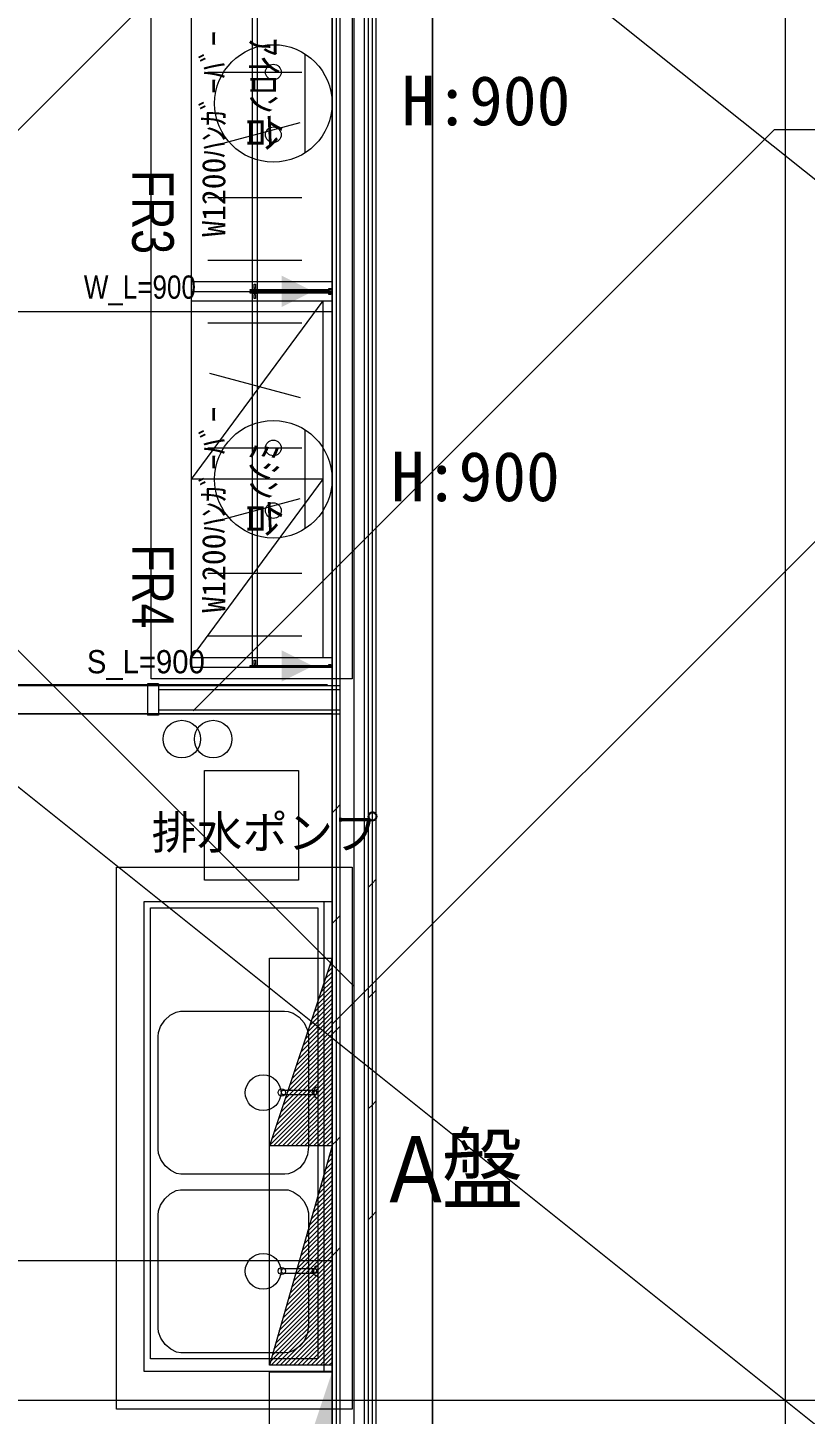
# Model space of a CAD drawing. Units: millimetres at full size, sheet at 1:100. Extents: x 3352 to 127672, y -40372 to 101181.
# Drawn here: x 68678 to 71160, y -7099 to -2672 of the extents above; entities that cross this region are included whole.
import ezdxf
from ezdxf.enums import TextEntityAlignment as Align

# ---------------------------------------------------------------- set-up
doc = ezdxf.new("R2010")
doc.units = ezdxf.units.MM
doc.header["$LTSCALE"] = 100
doc.linetypes.add('CHAIN2', pattern=[12, 9, -1, 1, -1])
doc.layers.add('0-0', color=134, linetype='Continuous', lineweight=18)
doc.styles.add('Helvetica Light', font='')
doc.styles.add('MS UI Gothic', font='')
doc.styles.add('ＭＳ ゴシック', font='')
doc.styles.add('ＭＳ Ｐゴシック', font='')
doc.styles.get('Helvetica Light').set_extended_font_data('Helvetica Light')
doc.styles.get('MS UI Gothic').set_extended_font_data('MS UI Gothic')
doc.styles.get('ＭＳ ゴシック').set_extended_font_data('MS Gothic')
doc.styles.get('ＭＳ Ｐゴシック').set_extended_font_data('MS PGothic')

msp = doc.modelspace()

# ---------------------------------------------------------------- linework, layer by layer
at = {"layer": '0-0', "color": 47}
for p, q in [((71095.8, 13184.6), (71095.8, -34300.8)), ((69969.8, 11057), (69969.8, -18478.1)), ((69649.8, 5336.7), (69649.8, -14593.3)), ((69662.3, 5336.7), (69662.3, -14580.8)), ((69752.3, -620.8), (69752.3, -9155.8)), ((69764.8, -633.3), (69764.8, -9143.3))]:
    msp.add_line(p, q, dxfattribs=at)
at = {"layer": '0-0', "linetype": 'CHAIN2'}
msp.add_line((69969.8, 11057), (69969.8, -18478.1), dxfattribs=at)
at = {"layer": '0-0'}
for p, q in [((69969.8, -18478.1), (69969.8, 11057)), ((69662.3, 5576.7), (69662.3, -14580.8)), ((69674.8, 5426.7), (69674.8, -13015.8)), ((69764.8, 5361.8), (69764.8, -14593.3)), ((69777.3, 5361.8), (69777.3, -13003.3)), ((69789.8, 5349.3), (69789.8, -13003.3)), ((69752.3, -620.8), (69752.3, -9155.8)), ((69649.8, -3514), (69649.8, -3484)), ((69638.8, -3511.4), (69388.8, -3511.4)), ((69638.8, -3519.6), (69388.8, -3519.6)), ((69401.8, -3508.6), (69401.8, -3508)), ((69401.8, -3520.2), (69401.8, -3519.6)), ((69404.8, -3508), (69404.8, -3508.6)), ((69404.8, -3519.6), (69404.8, -3520.2)), ((69651.3, -3510), (69626.3, -3510)), ((69651.3, -3518.2), (69626.3, -3518.2)), ((69649.8, -3544), (69649.8, -3514)), ((65818.8, -3578.6), (69649.8, -3578.6)), ((69619.8, -3544), (69199.8, -4114)), ((69619.8, -3544), (69619.8, -4684)), ((69649.8, -4684), (69649.8, -3544)), ((69619.8, -4114), (69199.8, -4684)), ((69619.8, -4114), (69199.8, -4114)), ((69562.3, -4270.6), (69563.5, -4271.8)), ((69638.8, -4711.6), (69388.8, -4711.6)), ((69401.8, -4708.8), (69401.8, -4708.2)), ((69404.8, -4708.2), (69404.8, -4708.8)), ((69651.3, -4710.2), (69626.3, -4710.2)), ((68210.2, -4772.4), (69096.2, -4772.4)), ((69096.2, -4767.4), (69061.2, -4767.4)), ((69061.2, -4767.4), (69061.2, -4867.4)), ((69096.2, -4767.4), (69096.2, -4867.4)), ((69096.2, -4772.4), (69674.8, -4772.4)), ((69096.2, -4784.9), (69674.8, -4784.9)), ((68210.2, -4862.4), (69096.2, -4862.4)), ((69096.2, -4867.4), (69061.2, -4867.4)), ((69096.2, -4849.9), (69674.8, -4849.9)), ((69096.2, -4862.4), (69674.8, -4862.4)), ((69649.8, -5178.6), (69662.3, -5166.1)), ((69662.3, -5166.1), (69674.8, -5153.6)), ((69777.3, -5404.7), (69789.8, -5392.2)), ((69764.8, -5417.2), (69777.3, -5404.7)), ((69624.8, -6962.4), (69624.8, -5462.4)), ((69649.8, -5532.2), (69662.3, -5519.7)), ((69662.3, -5519.7), (69674.8, -5507.2)), ((69449.8, -5642.4), (69649.8, -5642.4)), ((69649.8, -5642.4), (69449.8, -6242.4)), ((69641.3, -5667.9), (69649.8, -5659.4)), ((69648.3, -5646.7), (69649.8, -5645.3)), ((69620, -5731.6), (69649.8, -5701.9)), ((69627.1, -5710.4), (69649.8, -5687.7)), ((69634.2, -5689.2), (69649.8, -5673.6)), ((69598.8, -5795.2), (69649.8, -5744.3)), ((69605.9, -5774), (69649.8, -5730.1)), ((69613, -5752.8), (69649.8, -5716)), ((69777.3, -5758.2), (69789.8, -5745.7)), ((69577.6, -5858.9), (69649.8, -5786.7)), ((69584.7, -5837.6), (69649.8, -5772.6)), ((69591.8, -5816.4), (69649.8, -5758.4)), ((69764.8, -5770.7), (69777.3, -5758.2)), ((69556.4, -5922.5), (69649.8, -5829.1)), ((69563.5, -5901.3), (69649.8, -5815)), ((69570.5, -5880.1), (69649.8, -5800.9)), ((69528.1, -6007.4), (69649.8, -5885.7)), ((69535.2, -5986.1), (69649.8, -5871.6)), ((69542.3, -5964.9), (69649.8, -5857.4)), ((69549.3, -5943.7), (69649.8, -5843.3)), ((69649.8, -5885.7), (69662.3, -5873.2)), ((69662.3, -5873.2), (69674.8, -5860.7)), ((69506.9, -6071), (69649.8, -5928.1)), ((69514, -6049.8), (69649.8, -5914)), ((69521, -6028.6), (69649.8, -5899.8)), ((69485.7, -6134.6), (69649.8, -5970.6)), ((69492.8, -6113.4), (69649.8, -5956.4)), ((69499.8, -6092.2), (69649.8, -5942.3)), ((69464.5, -6198.3), (69649.8, -6013)), ((69471.6, -6177.1), (69649.8, -5998.8)), ((69478.6, -6155.8), (69649.8, -5984.7)), ((69450.3, -6240.7), (69649.8, -6041.3)), ((69457.4, -6219.5), (69649.8, -6027.1)), ((69462.8, -6242.4), (69649.8, -6055.4)), ((69604.3, -6054.1), (69604.8, -6054.1)), ((69476.9, -6242.4), (69649.8, -6069.6)), ((69491.1, -6242.4), (69649.8, -6083.7)), ((69594.4, -6064.9), (69494.4, -6064.9)), ((69494.4, -6078.4), (69594.4, -6078.4)), ((69505.2, -6242.4), (69649.8, -6097.8)), ((69591.5, -6074.1), (69591.5, -6069.1)), ((69604.8, -6089.1), (69604.3, -6089.1)), ((69777.3, -6111.8), (69789.8, -6099.3)), ((69519.3, -6242.4), (69649.8, -6112)), ((69533.5, -6242.4), (69649.8, -6126.1)), ((69547.6, -6242.4), (69649.8, -6140.3)), ((69764.8, -6124.3), (69777.3, -6111.8)), ((69561.8, -6242.4), (69649.8, -6154.4)), ((69575.9, -6242.4), (69649.8, -6168.6)), ((69590, -6242.4), (69649.8, -6182.7)), ((69604.2, -6242.4), (69649.8, -6196.8)), ((69618.3, -6242.4), (69649.8, -6211)), ((69632.5, -6242.4), (69649.8, -6225.1)), ((69646.6, -6242.4), (69649.8, -6239.3)), ((69649.8, -6239.3), (69662.3, -6226.8)), ((69662.3, -6226.8), (69674.8, -6214.3)), ((69649.8, -6242.4), (69449.8, -6942.4)), ((69634.1, -6297.4), (69649.8, -6281.7)), ((69639.7, -6277.6), (69649.8, -6267.5)), ((69645.4, -6257.8), (69649.8, -6253.4)), ((69617.1, -6356.8), (69649.8, -6324.1)), ((69622.7, -6337), (69649.8, -6310)), ((69628.4, -6317.2), (69649.8, -6295.8)), ((69600.1, -6416.2), (69649.8, -6366.5)), ((69605.8, -6396.4), (69649.8, -6352.4)), ((69611.4, -6376.6), (69649.8, -6338.3)), ((69583.1, -6475.6), (69649.8, -6409)), ((69588.8, -6455.8), (69649.8, -6394.8)), ((69594.5, -6436), (69649.8, -6380.7)), ((69566.2, -6535), (69649.8, -6451.4)), ((69571.8, -6515.2), (69649.8, -6437.3)), ((69577.5, -6495.4), (69649.8, -6423.1)), ((69777.3, -6465.3), (69789.8, -6452.8)), ((69549.2, -6594.4), (69649.8, -6493.8)), ((69554.9, -6574.6), (69649.8, -6479.7)), ((69560.5, -6554.8), (69649.8, -6465.5)), ((69764.8, -6477.8), (69777.3, -6465.3)), ((69526.6, -6673.6), (69649.8, -6550.4)), ((69532.2, -6653.8), (69649.8, -6536.2)), ((69537.9, -6634), (69649.8, -6522.1)), ((69543.5, -6614.2), (69649.8, -6508)), ((69509.6, -6733), (69649.8, -6592.8)), ((69515.3, -6713.2), (69649.8, -6578.7)), ((69520.9, -6693.4), (69649.8, -6564.5)), ((69649.8, -6592.8), (69662.3, -6580.3)), ((69662.3, -6580.3), (69674.8, -6567.8)), ((65818.8, -6608.6), (69649.8, -6608.6)), ((69492.6, -6792.4), (69649.8, -6635.2)), ((69594.4, -6634.9), (69494.4, -6634.9)), ((69498.3, -6772.6), (69649.8, -6621.1)), ((69504, -6752.8), (69649.8, -6607)), ((69591.5, -6644.1), (69591.5, -6639.1)), ((69604.3, -6624.1), (69604.8, -6624.1)), ((69475.7, -6851.8), (69649.8, -6677.7)), ((69481.3, -6832), (69649.8, -6663.5)), ((69487, -6812.2), (69649.8, -6649.4)), ((69494.4, -6648.4), (69594.4, -6648.4)), ((69604.8, -6659.1), (69604.3, -6659.1)), ((69458.7, -6911.2), (69649.8, -6720.1)), ((69464.4, -6891.4), (69649.8, -6706)), ((69470, -6871.6), (69649.8, -6691.8)), ((69453, -6931), (69649.8, -6734.2)), ((69455.7, -6942.4), (69649.8, -6748.4)), ((69469.9, -6942.4), (69649.8, -6762.5)), ((69484, -6942.4), (69649.8, -6776.7)), ((69498.2, -6942.4), (69649.8, -6790.8)), ((69512.3, -6942.4), (69649.8, -6804.9)), ((69526.4, -6942.4), (69649.8, -6819.1)), ((69540.6, -6942.4), (69649.8, -6833.2)), ((69554.7, -6942.4), (69649.8, -6847.4)), ((69568.9, -6942.4), (69649.8, -6861.5)), ((69583, -6942.4), (69649.8, -6875.7)), ((69597.2, -6942.4), (69649.8, -6889.8)), ((69611.3, -6942.4), (69649.8, -6903.9)), ((69625.4, -6942.4), (69649.8, -6918.1)), ((69639.6, -6942.4), (69649.8, -6932.2))]:
    msp.add_line(p, q, dxfattribs=at)
at = {"layer": '0-0', "color": 13}
msp.add_line((69649.8, 5394.2), (69649.8, -14593.3), dxfattribs=at)
at = {"layer": '0-0', "color": 1}
msp.add_line((69649.8, -14593.3), (69649.8, 5394.2), dxfattribs=at)
at = {"layer": '0-0', "color": 230}
for p, q in [((71347.2, -3282.5), (67583.5, -271.2)), ((69562.3, -2755.4), (69562.3, -3072.6)), ((69562.3, -3955.4), (69562.3, -4272.6)), ((71347.2, -7256.7), (67583.5, -4245.4))]:
    msp.add_line(p, q, dxfattribs=at)
at = {"layer": '0-0', "color": 140}
for p, q in [((65773.8, -1787), (69719.8, -5733)), ((65773.8, -5872.6), (69719.8, -1926.6))]:
    msp.add_line(p, q, dxfattribs=at)
at = {"layer": '0-0', "color": 253}
for p, q in [((69253.3, -2814), (69553.3, -2814)), ((69258.4, -3052.8), (69548.2, -2975.2)), ((69253.3, -3214), (69553.3, -3214)), ((69253.3, -3414), (69553.3, -3414)), ((69253.3, -3614), (69553.3, -3614)), ((69258.4, -3775.2), (69548.2, -3852.8)), ((69253.3, -4014), (69553.3, -4014)), ((69258.4, -4252.8), (69548.2, -4175.2)), ((69253.3, -4414), (69553.3, -4414)), ((69253.3, -4614), (69553.3, -4614))]:
    msp.add_line(p, q, dxfattribs=at)
at = {"layer": '0-0', "color": 5}
for p, q in [((71061.9, -2997.7), (69206.6, -4853)), ((71061.9, -2997.7), (75626.9, -2997.7)), ((71061.9, -2997.7), (75626.9, -2997.7)), ((71721, -3782.2), (69649.8, -5853.4)), ((71721, -3782.2), (69649.8, -5853.4)), ((67396, -4772.4), (69649.8, -4772.4)), ((67234, -7054.3), (76251.1, -7054.3)), ((67234, -7054.3), (76251.1, -7054.3))]:
    msp.add_line(p, q, dxfattribs=at)
at = {"layer": '0-0', "color": 254}
msp.add_line((69645, -4714), (69649.8, -4709.2), dxfattribs=at)
at = {"layer": '0-0', "color": 3}
for p, q in [((69634.9, -4770.4), (67398, -4770.4)), ((69634.9, -4862.4), (67306, -4862.4))]:
    msp.add_line(p, q, dxfattribs=at)
at = {"layer": '0-0', "color": 7}
msp.add_line((69647.9, -6962.4), (69649.8, -6960.5), dxfattribs=at)
at = {"layer": '0-0', "color": 150}
msp.add_lwpolyline([(69719.8, -13048.3), (69719.8, 5394.3), (84641.8, 5394.3), (84641.8, 8836.7), (82035.3, 8836.7), (82035.3, 8493.7)], dxfattribs=at)
at = {"layer": '0-0'}
for points in [[(69649.8, 5576.7), (69649.8, -14593.3), (65818.8, -14593.3), (65818.8, -13093.3)], [(69649.8, -2314), (69199.8, -2314), (69199.8, -3514), (69649.8, -3514)], [(69649.8, -3484), (69199.8, -3484), (69199.8, -3514), (69649.8, -3514)], [(69199.8, -3514), (69199.8, -4714), (69649.8, -4714), (69649.8, -4684), (69199.8, -4684), (69199.8, -4714), (69649.8, -4714)], [(69199.8, -3514), (69199.8, -3544), (69649.8, -3544)], [(69388.8, -3511.4), (69388.8, -3508.6), (69638.8, -3508.6)], [(69388.8, -3519.6), (69388.8, -3516.8), (69638.8, -3516.8)], [(69649.8, -3505.5), (69647.5, -3505.5), (69646.8, -3506.2), (69646.1, -3505.5), (69638.8, -3505.5), (69638.8, -3522.5)], [(69638.8, -3522.5), (69646.1, -3522.5), (69646.8, -3521.8), (69647.5, -3522.5), (69649.8, -3522.5)], [(69649.8, -3520.5), (69640.8, -3520.5), (69640.8, -3507.5), (69649.8, -3507.5)], [(69388.8, -4711.6), (69388.8, -4708.8), (69638.8, -4708.8)], [(69649.8, -4706.3), (69647.5, -4706.3), (69646.8, -4707), (69646.1, -4706.3), (69638.8, -4706.3), (69638.8, -4714.1)], [(69638.8, -4714.1), (69646.1, -4714.1), (69646.8, -4713.4), (69647.5, -4714.1), (69649.8, -4714.1)], [(69649.8, -4712.1), (69640.8, -4712.1), (69640.8, -4708.3), (69649.8, -4708.3)], [(69649.8, -6962.4), (69049.8, -6962.4), (69049.8, -5462.4), (69649.8, -5462.4)], [(69649.8, -6242.4), (69449.8, -6242.4), (69449.8, -5642.4)], [(69096.2, -6266.8), (69094.8, -6252.9), (69094.8, -6240), (69094.8, -6227.2), (69094.8, -6214.3), (69094.8, -6201.5), (69094.8, -6188.7), (69094.8, -6175.8), (69094.8, -6163), (69094.8, -6150.1), (69094.8, -6137.3), (69094.8, -6124.4), (69094.8, -6111.6), (69094.8, -6098.8), (69094.8, -6085.9), (69094.8, -6073.1), (69094.8, -6060.2), (69094.8, -6047.4), (69094.8, -6034.5), (69094.8, -6021.7), (69094.8, -6008.9), (69094.8, -5996), (69094.8, -5983.2), (69094.8, -5970.3), (69094.8, -5957.5), (69094.8, -5944.6), (69094.8, -5931.8), (69094.8, -5919), (69094.8, -5906.1), (69094.8, -5893.3), (69095.8, -5879.7), (69102.6, -5861.4), (69115.6, -5840.7), (69133.4, -5824.9), (69151.8, -5815.1), (69165.5, -5812.4), (69177.4, -5812.4), (69189.2, -5812.4), (69201.1, -5812.4), (69212.9, -5812.4)], [(69212.9, -5812.4), (69224.8, -5812.4), (69236.6, -5812.4), (69248.5, -5812.4), (69260.4, -5812.4), (69272.2, -5812.4), (69284.1, -5812.4), (69295.9, -5812.4), (69307.8, -5812.4), (69319.6, -5812.4), (69331.5, -5812.4), (69343.3, -5812.4), (69355.2, -5812.4), (69367, -5812.4), (69378.9, -5812.4), (69390.8, -5812.4), (69402.6, -5812.4), (69414.5, -5812.4), (69426.3, -5812.4), (69438.2, -5812.4), (69450, -5812.4), (69461.9, -5812.4), (69473.7, -5812.4), (69485.6, -5812.4), (69497.4, -5812.4), (69509.6, -5812.8), (69525.4, -5818.6), (69544.7, -5831.3), (69560.4, -5849.4), (69570.8, -5870.1), (69574.7, -5886.1), (69574.8, -5899), (69574.8, -5911.8), (69574.8, -5924.7), (69574.8, -5937.5), (69574.8, -5950.4), (69574.8, -5963.2), (69574.8, -5976), (69574.8, -5988.9), (69574.8, -6001.7)], [(69574.8, -6001.7), (69574.8, -6014.6), (69574.8, -6027.4), (69574.8, -6040.3), (69574.8, -6053.1), (69574.8, -6065.9), (69574.8, -6078.8), (69574.8, -6091.6), (69574.8, -6104.5), (69574.8, -6117.3), (69574.8, -6130.2), (69574.8, -6143), (69574.8, -6155.8), (69574.8, -6168.7), (69574.8, -6181.5), (69574.8, -6194.4), (69574.8, -6207.2), (69574.8, -6220.1), (69574.8, -6232.9), (69574.8, -6245.7)], [(69574.8, -6245.7), (69571.5, -6270.5), (69561.7, -6293.3), (69546.5, -6311.9), (69527.2, -6325.2), (69511, -6331.8), (69498.7, -6332.4), (69486.8, -6332.4), (69475, -6332.4), (69463.1, -6332.4), (69451.2, -6332.4), (69439.4, -6332.4), (69427.5, -6332.4), (69415.7, -6332.4), (69403.8, -6332.4), (69392, -6332.4), (69380.1, -6332.4), (69368.3, -6332.4), (69356.4, -6332.4), (69344.6, -6332.4), (69332.7, -6332.4), (69320.8, -6332.4), (69309, -6332.4), (69297.1, -6332.4), (69285.3, -6332.4), (69273.4, -6332.4), (69261.6, -6332.4), (69249.7, -6332.4), (69237.9, -6332.4), (69226, -6332.4), (69214.1, -6332.4), (69202.3, -6332.4), (69190.4, -6332.4), (69178.6, -6332.4), (69166.7, -6332.4), (69153.4, -6330.3), (69135.5, -6321.2), (69117.2, -6306), (69103.7, -6285.6), (69096.2, -6266.8)], [(69649.8, -6942.4), (69449.8, -6942.4), (69449.8, -6242.4)], [(69096.2, -6836.8), (69094.8, -6822.9), (69094.8, -6810), (69094.8, -6797.2), (69094.8, -6784.3), (69094.8, -6771.5), (69094.8, -6758.7), (69094.8, -6745.8), (69094.8, -6733), (69094.8, -6720.1), (69094.8, -6707.3), (69094.8, -6694.4), (69094.8, -6681.6), (69094.8, -6668.8), (69094.8, -6655.9), (69094.8, -6643.1), (69094.8, -6630.2), (69094.8, -6617.4), (69094.8, -6604.5), (69094.8, -6591.7), (69094.8, -6578.9), (69094.8, -6566), (69094.8, -6553.2), (69094.8, -6540.3), (69094.8, -6527.5), (69094.8, -6514.6), (69094.8, -6501.8), (69094.8, -6489), (69094.8, -6476.1), (69094.8, -6463.3), (69095.8, -6449.7), (69102.6, -6431.4), (69115.6, -6410.7), (69133.4, -6394.9), (69151.8, -6385.1), (69165.5, -6382.4), (69177.4, -6382.4), (69189.2, -6382.4), (69201.1, -6382.4), (69212.9, -6382.4)], [(69212.9, -6382.4), (69224.8, -6382.4), (69236.6, -6382.4), (69248.5, -6382.4), (69260.4, -6382.4), (69272.2, -6382.4), (69284.1, -6382.4), (69295.9, -6382.4), (69307.8, -6382.4), (69319.6, -6382.4), (69331.5, -6382.4), (69343.3, -6382.4), (69355.2, -6382.4), (69367, -6382.4), (69378.9, -6382.4), (69390.8, -6382.4), (69402.6, -6382.4), (69414.5, -6382.4), (69426.3, -6382.4), (69438.2, -6382.4), (69450, -6382.4), (69461.9, -6382.4), (69473.7, -6382.4), (69485.6, -6382.4), (69497.4, -6382.4), (69509.6, -6382.8), (69525.4, -6388.6), (69544.7, -6401.3), (69560.4, -6419.4), (69570.8, -6440.1), (69574.7, -6456.1), (69574.8, -6469), (69574.8, -6481.8), (69574.8, -6494.7), (69574.8, -6507.5), (69574.8, -6520.4), (69574.8, -6533.2), (69574.8, -6546), (69574.8, -6558.9), (69574.8, -6571.7)], [(69574.8, -6571.7), (69574.8, -6584.6), (69574.8, -6597.4), (69574.8, -6610.3), (69574.8, -6623.1), (69574.8, -6635.9), (69574.8, -6648.8), (69574.8, -6661.6), (69574.8, -6674.5), (69574.8, -6687.3), (69574.8, -6700.2), (69574.8, -6713), (69574.8, -6725.8), (69574.8, -6738.7), (69574.8, -6751.5), (69574.8, -6764.4), (69574.8, -6777.2), (69574.8, -6790.1), (69574.8, -6802.9), (69574.8, -6815.7)], [(69574.8, -6815.7), (69571.5, -6840.5), (69561.7, -6863.3), (69546.5, -6881.9), (69527.2, -6895.2), (69511, -6901.8), (69498.7, -6902.4), (69486.8, -6902.4), (69475, -6902.4), (69463.1, -6902.4), (69451.2, -6902.4), (69439.4, -6902.4), (69427.5, -6902.4), (69415.7, -6902.4), (69403.8, -6902.4), (69392, -6902.4), (69380.1, -6902.4), (69368.3, -6902.4), (69356.4, -6902.4), (69344.6, -6902.4), (69332.7, -6902.4), (69320.8, -6902.4), (69309, -6902.4), (69297.1, -6902.4), (69285.3, -6902.4), (69273.4, -6902.4), (69261.6, -6902.4), (69249.7, -6902.4), (69237.9, -6902.4), (69226, -6902.4), (69214.1, -6902.4), (69202.3, -6902.4), (69190.4, -6902.4), (69178.6, -6902.4), (69166.7, -6902.4), (69153.4, -6900.3), (69135.5, -6891.2), (69117.2, -6876), (69103.7, -6855.6), (69096.2, -6836.8)]]:
    msp.add_lwpolyline(points, dxfattribs=at)
at = {"layer": '0-0', "color": 5}
msp.add_lwpolyline([(69649.8, -4862.4), (67396, -4862.4), (67396, 5439.2)], dxfattribs=at)
at = {"layer": '0-0', "color": 1}
for points in [[(69714.3, -2250.3), (69714.3, -4750.6), (69072.2, -4750.6), (69072.2, -2250.3)], [(69714.3, -5352), (69714.3, -7083), (68962.2, -7083), (68962.2, -5352)]]:
    msp.add_lwpolyline(points, close=True, dxfattribs=at)
at = {"layer": '0-0'}
for points in [[(69396.3, -3508), (69396.3, -2320), (69410.3, -2320), (69410.3, -3508)], [(69401, -3504), (69401, -3491), (69405.5, -3491), (69405.5, -3504)], [(69396.3, -4708.2), (69396.3, -3520.2), (69410.3, -3520.2), (69410.3, -4708.2)], [(69405.5, -3524.2), (69405.5, -3537.2), (69401, -3537.2), (69401, -3524.2)], [(69401, -4704.2), (69401, -4691.2), (69405.5, -4691.2), (69405.5, -4704.2)], [(69242.2, -5393.6), (69242.2, -5043.6), (69542.2, -5043.6), (69542.2, -5393.6)], [(69604.8, -5482.4), (69604.8, -6922.4), (69069.8, -6922.4), (69069.8, -5482.4)]]:
    msp.add_lwpolyline(points, close=True, dxfattribs=at)
at = {"layer": '0-0', "color": 5}
for points in [[(69651.6, -5852.3), (69649.8, -5853.4), (69650.8, -5851.5)], [(69449.8, -6963.4), (69649.8, -6963.4), (69649.8, -7563.4), (69449.8, -7563.4)]]:
    msp.add_lwpolyline(points, close=True, dxfattribs=at)
at = {"layer": '0-0', "color": 230}
for centre, radius in [((69462.3, -2914), 187.5), ((69462.3, -2814), 25), ((69462.3, -3014), 25), ((69462.3, -4114), 187.5), ((69462.3, -4014), 25), ((69462.3, -4214), 25)]:
    msp.add_circle(centre, radius, dxfattribs=at)
at = {"layer": '0-0'}
for centre, radius in [((69170.2, -4943.5), 60), ((69270.2, -4943.5), 60), ((69429.8, -6072.4), 57), ((69489.3, -6071.6), 11.5), ((69594.4, -6071.6), 7.95), ((69429.8, -6642.4), 57), ((69489.3, -6641.6), 11.5), ((69594.4, -6641.6), 7.95)]:
    msp.add_circle(centre, radius, dxfattribs=at)
for centre, radius, start, end in [((69605.5, -6068.1), 14, 94.8509, 184.1422), ((69494.4, -6071.6), 6.75, 90, 180), ((69494.4, -6071.6), 6.75, 180, 270), ((69605.5, -6075.1), 14, 175.8578, 265.1491), ((69594.4, -6071.6), 6.75, 0, 90), ((69594.4, -6071.6), 6.75, 270, 0), ((69494.4, -6641.6), 6.75, 90, 180), ((69605.5, -6638.1), 14, 94.8509, 184.1422), ((69594.4, -6641.6), 6.75, 0, 90), ((69494.4, -6641.6), 6.75, 180, 270), ((69605.5, -6645.1), 14, 175.8578, 265.1491), ((69594.4, -6641.6), 6.75, 270, 0)]:
    msp.add_arc(centre, radius, start, end, dxfattribs=at)
at = {"layer": '0-0', "color": 1}
msp.add_solid([(69588.8, -3514), (69488.8, -3464), (69488.8, -3564)], dxfattribs=at)
at = {"layer": '0-0', "color": 5}
for points in [[(69588.8, -4710), (69488.8, -4660), (69488.8, -4760)], [(69649.8, -7563.4), (69649.8, -6963.4), (69449.8, -7563.4)]]:
    msp.add_solid(points, dxfattribs=at)

# ---------------------------------------------------------------- texts
at = {"layer": '0-0', "style": 'ＭＳ ゴシック'}
for s, height, rotation, p in [('W1200ﾊﾝｶﾞｰﾊﾞｰ', 74.26, 90, (69331.3, -3339.6)), ('ｱｲﾛﾝ台', 89.11, 270, (69362.1, -2702.7)), ('W1200ﾊﾝｶﾞｰﾊﾞｰ', 74.26, 90, (69331.3, -4539.8)), ('ﾐｼﾝ台', 89.11, 270, (69362.1, -3996))]:
    msp.add_text(s, height=height, rotation=rotation, dxfattribs=at).set_placement(p, align=Align.BOTTOM_LEFT)
at = {"layer": '0-0', "color": 230, "style": 'ＭＳ ゴシック'}
for p in [(69871.4, -3031.4), (69837.9, -4231.4)]:
    msp.add_text('H:900', height=158.4, dxfattribs=at).set_placement(p, align=Align.BOTTOM_LEFT)
at = {"layer": '0-0', "color": 191, "style": 'MS UI Gothic', "width": 0.8}
for s, p in [('FR3', (68972.2, -3126.8)), ('FR4', (68972.2, -4321.8))]:
    msp.add_text(s, height=132.6, rotation=270, dxfattribs=at).set_placement(p, align=Align.BOTTOM_LEFT)
at = {"layer": '0-0', "color": 1, "style": 'Helvetica Light', "width": 0.8}
msp.add_text('W_L=900', height=74.26, dxfattribs=at).set_placement((68857.6, -3559.8), align=Align.BOTTOM_LEFT)
at = {"layer": '0-0', "color": 5, "style": 'Helvetica Light', "width": 0.9}
msp.add_text('S_L=900', height=74.26, dxfattribs=at).set_placement((68867.2, -4755.8), align=Align.BOTTOM_LEFT)
at = {"layer": '0-0', "style": 'MS UI Gothic'}
msp.add_text('排水ポンプ', height=106.1, dxfattribs=at).set_placement((69073.8, -5326), align=Align.BOTTOM_LEFT)
at = {"layer": '0-0', "style": 'ＭＳ Ｐゴシック', "width": 0.9}
msp.add_text('A盤', height=212.2, dxfattribs=at).set_placement((69832.9, -6486.5), align=Align.BOTTOM_LEFT)

doc.saveas('drawing.dxf')
